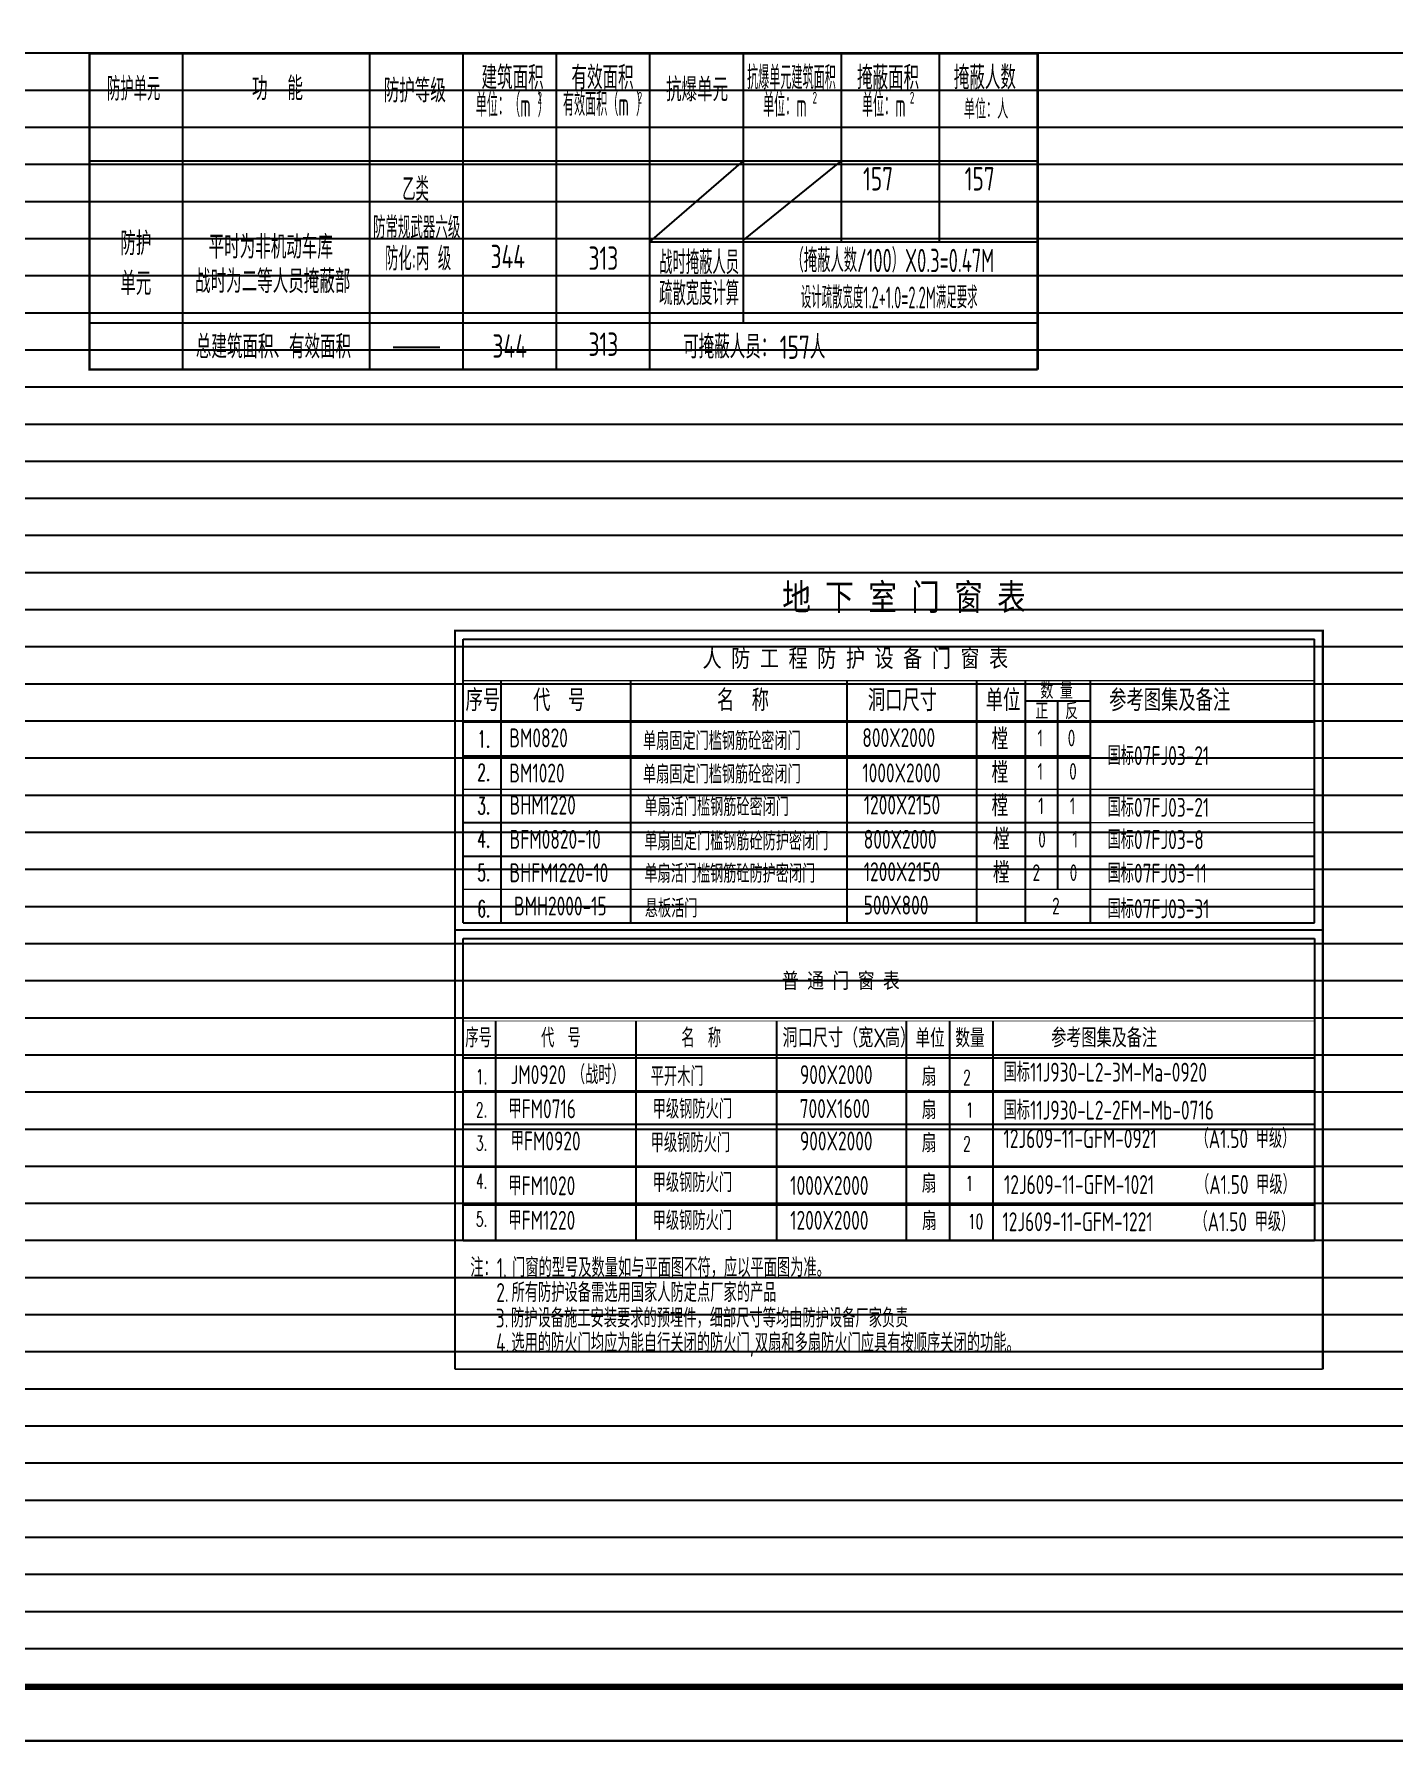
# Model space of a CAD drawing. Extents: x 0 to 2037025, y -2738621 to 0.
# Drawn here: x 1003695 to 1028848, y -1238015 to -1206452 of the extents above; entities that cross this region are included whole.
import ezdxf
from ezdxf.enums import TextEntityAlignment as Align

# ---------------------------------------------------------------- set-up
doc = ezdxf.new("R2010")
doc.units = 0
doc.header["$LTSCALE"] = 10
doc.header["$MEASUREMENT"] = 0
for name, color, linetype in [('Note', 142, 'Continuous'), ('PUB_TEXT', 7, 'Continuous'), ('Table', 3, 'Continuous'), ('text', 2, 'Continuous'), ('WINDOW', 2, 'Continuous'), ('图框', 142, 'Continuous'), ('批量导出图层', 1, 'Continuous')]:
    doc.layers.add(name, color=color, linetype=linetype)
doc.styles.add('-黑体', font='simhei.ttf', dxfattribs={"width": 0.8})
doc.styles.add('_HZTXT', font='TSSDENG.shx', dxfattribs={"width": 0.8, "bigfont": 'HZTXT.shx'})
doc.styles.add('_SIMPLEX', font='SIMPLEX.shx', dxfattribs={"width": 0.8})
doc.styles.add('_ZBHZ', font='tssdeng.shx', dxfattribs={"width": 0.7, "bigfont": 'tssdchn.shx'})
doc.styles.get("Standard").update_dxf_attribs({"font": 'gbenor.shx', "bigfont": 'gbcbig.shx'})
doc.styles.add('TSSD_REIN', font='Tssdeng.shx', dxfattribs={"width": 0.7, "bigfont": 'hztxt.shx'})

# ---------------------------------------------------------------- blocks, each defined once
blk = doc.blocks.new('图框A1')
at = {"layer": '图框'}
blk.add_lwpolyline([(0, 0), (84100, 0), (84100, 59400), (0, 59400)], close=True, dxfattribs=at)
at = {"layer": '图框', "const_width": 120}
blk.add_lwpolyline([(2500, 1000), (83100, 1000), (83100, 58400), (2500, 58400)], close=True, dxfattribs=at)

msp = doc.modelspace()

# ---------------------------------------------------------------- linework, layer by layer
msp.add_line((1010337, -1212241.3), (1011197.3, -1212241.3))
at = {"layer": 'Defpoints', "color": 251}
for p, q in [((1054001.1, -1206806.2), (954025, -1206806.2)), ((1054001.1, -1207492.4), (954025, -1207492.4)), ((1054001.1, -1208178.6), (954025, -1208178.6)), ((1054001.1, -1208864.8), (954025, -1208864.8)), ((1054001.1, -1209551), (954025, -1209551)), ((1054001.1, -1210237.2), (954025, -1210237.2)), ((1054001.1, -1210923.4), (954025, -1210923.4)), ((1054001.1, -1211609.6), (954025, -1211609.6)), ((1054001.1, -1212295.8), (954025, -1212295.8)), ((1054001.1, -1212982), (954025, -1212982)), ((1054001.1, -1213668.2), (954025, -1213668.2)), ((1054001.1, -1214354.4), (954025, -1214354.4)), ((1054001.1, -1215040.6), (954025, -1215040.6)), ((1054001.1, -1215726.8), (954025, -1215726.8)), ((1054001.1, -1216413), (954025, -1216413)), ((1054001.1, -1217099.2), (954025, -1217099.2)), ((1054001.1, -1217785.4), (954025, -1217785.4)), ((1054001.1, -1218471.6), (954025, -1218471.6)), ((1054001.1, -1219157.8), (954025, -1219157.8)), ((1054001.1, -1219844), (954025, -1219844)), ((1054001.1, -1220530.2), (954025, -1220530.2)), ((1054001.1, -1221216.4), (954025, -1221216.4)), ((1054001.1, -1221902.6), (954025, -1221902.6)), ((1054001.1, -1222588.8), (954025, -1222588.8)), ((1054001.1, -1223275), (954025, -1223275)), ((1054001.1, -1223961.2), (954025, -1223961.2)), ((1054001.1, -1224647.4), (954025, -1224647.4)), ((1054001.1, -1225333.6), (954025, -1225333.6)), ((1054001.1, -1226019.8), (954025, -1226019.8)), ((1054001.1, -1226706), (954025, -1226706)), ((1054001.1, -1227392.2), (954025, -1227392.2)), ((1054001.1, -1228078.4), (954025, -1228078.4)), ((1054001.1, -1228764.6), (954025, -1228764.6)), ((1054001.1, -1229450.8), (954025, -1229450.8)), ((1054001.1, -1230137), (954025, -1230137)), ((1054001.1, -1230823.2), (954025, -1230823.2)), ((1054001.1, -1231509.4), (954025, -1231509.4)), ((1054001.1, -1232195.6), (954025, -1232195.6)), ((1054001.1, -1232881.8), (954025, -1232881.8)), ((1054001.1, -1233568), (954025, -1233568)), ((1054001.1, -1234254.3), (954025, -1234254.3)), ((1054001.1, -1234940.5), (954025, -1234940.5)), ((1054001.1, -1235626.7), (954025, -1235626.7)), ((1054001.1, -1236312.9), (954025, -1236312.9))]:
    msp.add_line(p, q, dxfattribs=at)
at = {"layer": 'Table'}
for p, q in [((1004718.4, -1206806.2), (1022258, -1206806.2)), ((1004718.4, -1208793.1), (1004718.4, -1206806.2)), ((1004718.4, -1208793.1), (1004718.4, -1206806.2)), ((1006446.4, -1208793.1), (1006446.4, -1206806.2)), ((1009902.4, -1208793.1), (1009902.4, -1206806.2)), ((1011630.4, -1208793.1), (1011630.4, -1206806.2)), ((1011630.4, -1208793.1), (1011630.4, -1206806.2)), ((1013358.4, -1208793.1), (1013358.4, -1206806.2)), ((1015086.4, -1208793.1), (1015086.4, -1206806.2)), ((1016814.8, -1208793.1), (1016814.8, -1206806.2)), ((1018629.5, -1208793.1), (1018629.5, -1206806.2)), ((1020443.6, -1208793.1), (1020443.6, -1206806.2)), ((1022258, -1206806.2), (1022258, -1208793.1)), ((1022258, -1208793.1), (1022258, -1206806.2)), ((1004718.4, -1211791.4), (1004718.4, -1208793.1)), ((1004718.4, -1211791.4), (1004718.4, -1208793.1)), ((1004718.4, -1208793.1), (1022258, -1208793.1)), ((1004718.4, -1208793.1), (1022258, -1208793.1)), ((1006446.4, -1212655.4), (1006446.4, -1208793.1)), ((1009902.4, -1212655.4), (1009902.4, -1208793.1)), ((1011630.4, -1210558.7), (1011630.4, -1208793.1)), ((1011630.4, -1211791.4), (1011630.4, -1208793.1)), ((1013358.4, -1212655.4), (1013358.4, -1208793.1)), ((1015086.4, -1212655.4), (1015086.4, -1208793.1)), ((1015086.4, -1210291.4), (1016814.8, -1208793.1)), ((1016814.8, -1211773.4), (1016814.8, -1208793.1)), ((1016814.8, -1210264), (1018629.5, -1208793.1)), ((1018629.5, -1210291.4), (1018629.5, -1208793.1)), ((1018629.5, -1210291.4), (1018629.5, -1208793.1)), ((1020443.6, -1210291.4), (1020443.6, -1208793.1)), ((1020443.6, -1210291.4), (1020443.6, -1208793.1)), ((1022258, -1211791.4), (1022258, -1208793.1)), ((1022258, -1208793.1), (1022258, -1212655.4)), ((1015086.4, -1210291.4), (1022258, -1210291.4)), ((1016814.8, -1211809.4), (1016814.8, -1210264)), ((1004718.4, -1211791.4), (1013358.4, -1211791.4)), ((1004718.4, -1211791.4), (1013358.4, -1211791.4)), ((1004718.4, -1211791.4), (1013358.4, -1211791.4)), ((1004718.4, -1211791.4), (1015086.4, -1211791.4)), ((1006446.4, -1211791.4), (1015086.4, -1211791.4)), ((1011630.4, -1212655.4), (1011630.4, -1211791.4)), ((1011630.4, -1212655.4), (1011630.4, -1211791.4)), ((1015086.4, -1211791.4), (1022258, -1211791.4)), ((1015086.4, -1211791.4), (1022258, -1211791.4)), ((1015086.4, -1211791.4), (1022258, -1211791.4)), ((1015086.4, -1211791.4), (1022258, -1211791.4))]:
    msp.add_line(p, q, dxfattribs=at)
for points, const_width in [([(1004718.4, -1208793.1), (1004718.4, -1206806.2), (1022258, -1206806.2), (1022258, -1208793.1)], 45), ([(1022258, -1212655.4), (1004718.4, -1212655.4), (1004718.4, -1208793.1)], 45), ([(1004718.4, -1208793.1), (1022258, -1208793.1)], 25.9), ([(1022258, -1208793.1), (1022258, -1212655.4)], 45)]:
    msp.add_lwpolyline(points, dxfattribs=dict(at, const_width=const_width))
at = {"layer": 'WINDOW'}
for p, q in [((1011634.2, -1222885.6, 0), (1011634.2, -1217638.9, 0)), ((1011634.2, -1217638.9, 0), (1027378.8, -1217638.9, 0)), ((1027378.8, -1222885.6, 0), (1027378.8, -1217638.9, 0)), ((1012334.2, -1222885.6, 0), (1012334.2, -1218410.5, 0)), ((1014734.2, -1222885.6, 0), (1014734.2, -1218410.5, 0)), ((1018734.2, -1222885.6, 0), (1018734.2, -1218410.5, 0)), ((1021134.2, -1222885.6, 0), (1021134.2, -1218410.5, 0)), ((1022034.2, -1222885.6, 0), (1022034.2, -1218410.5, 0)), ((1023234.2, -1222885.6, 0), (1023234.2, -1218410.5, 0)), ((1023234.2, -1218789.4, 0), (1022050.5, -1218789.4, 0)), ((1022634.2, -1221651.1, 0), (1022634.2, -1218789.4, 0)), ((1011634.2, -1219799.3, 0), (1023234.2, -1219799.3, 0)), ((1011634.2, -1221033.9, 0), (1023234.2, -1221033.9, 0)), ((1011634.2, -1221651.1, 0), (1023130.7, -1221651.1, 0)), ((1022634.2, -1222268.4, 0), (1022634.2, -1221651.1, 0)), ((1011634.2, -1222885.6, 0), (1027378.8, -1222885.6, 0)), ((1011634.2, -1222885.6, 0), (1027378.8, -1222885.6, 0)), ((1011634.2, -1222885.6, 0), (1027378.8, -1222885.6, 0)), ((1011634.2, -1222885.6, 0), (1027378.8, -1222885.6, 0)), ((1011634.2, -1228762.5, 0), (1011634.2, -1223176, 0)), ((1011634.2, -1223176, 0), (1027378.8, -1223176, 0)), ((1027378.8, -1223176, 0), (1027378.8, -1228762.5, 0)), ((1012234.2, -1228762.5, 0), (1012234.2, -1224702.3, 0)), ((1014834.2, -1228762.5, 0), (1014834.2, -1224702.3, 0)), ((1017434.2, -1228762.5, 0), (1017434.2, -1224702.3, 0)), ((1019834.2, -1228762.5, 0), (1019834.2, -1224702.3, 0)), ((1020634.2, -1228762.5, 0), (1020634.2, -1224702.3, 0)), ((1021434.2, -1228762.5, 0), (1021434.2, -1224702.3, 0)), ((1011634.2, -1225382.7, 0), (1027378.8, -1225382.7, 0)), ((1011634.2, -1225996.5, 0), (1027378.8, -1225996.5, 0)), ((1011634.2, -1225996.5, 0), (1027378.8, -1225996.5, 0)), ((1011634.2, -1225996.5, 0), (1027378.8, -1225996.5, 0)), ((1011634.2, -1226610.3, 0), (1027378.8, -1226610.3, 0)), ((1011634.2, -1227401.7, 0), (1027378.8, -1227401.7, 0)), ((1011634.2, -1227401.7, 0), (1027378.8, -1227401.7, 0)), ((1011634.2, -1227401.7, 0), (1027378.8, -1227401.7, 0)), ((1011634.2, -1228104.3, 0), (1027378.8, -1228104.3, 0)), ((1011634.2, -1228762.5, 0), (1027378.8, -1228762.5, 0)), ((1011634.2, -1228762.5, 0), (1027378.8, -1228762.5, 0)), ((1011634.2, -1228762.5, 0), (1027378.8, -1228762.5, 0)), ((1011634.2, -1228762.5, 0), (1027378.8, -1228762.5, 0)), ((1011634.2, -1228762.5, 0), (1027378.8, -1228762.5, 0)), ((1011634.2, -1228762.5, 0), (1027378.8, -1228762.5, 0)), ((1011634.2, -1228762.5, 0), (1027378.8, -1228762.5, 0)), ((1011634.2, -1228762.5, 0), (1027378.8, -1228762.5, 0)), ((1011634.2, -1228762.5, 0), (1027378.8, -1228762.5, 0)), ((1011634.2, -1228762.5, 0), (1027378.8, -1228762.5, 0)), ((1011634.2, -1228762.5, 0), (1027378.8, -1228762.5, 0)), ((1011634.2, -1228762.5, 0), (1027378.8, -1228762.5, 0)), ((1011634.2, -1228762.5, 0), (1027378.8, -1228762.5, 0)), ((1011634.2, -1228762.5, 0), (1027378.8, -1228762.5, 0)), ((1011634.2, -1228762.5, 0), (1027378.8, -1228762.5, 0))]:
    msp.add_line(p, q, dxfattribs=at)
at = {"layer": 'WINDOW', "elevation": 0}
for points in [[(1011479.9, -1217484.6, 38.6, 38.6, 0), (1011479.9, -1223021.7, 34, 34, 0), (1027533.1, -1223021.7, 38.6, 38.6, 0), (1027533.1, -1217484.6, 38.6, 38.6, 0), (1011479.9, -1217484.6, 38.6, 38.6, 0)], [(1011479.9, -1231142.5, 38.9, 38.9, 0), (1011479.9, -1223021.7, 38.6, 38.6, 0), (1027533.1, -1223021.7, 38.9, 38.9, 0), (1027533.1, -1231142.5, 38.9, 38.9, 0)]]:
    msp.add_lwpolyline(points, format="xyseb", dxfattribs=at)
for points, const_width in [([(1011634.2, -1218410.5), (1027378.8, -1218410.5)], 23.1), ([(1011634.2, -1219182.1), (1027378.8, -1219182.1)], 23.1), ([(1011634.2, -1220416.6), (1027378.8, -1220416.6)], 27.6), ([(1011634.2, -1221033.9), (1027378.8, -1221033.9)], 27.6), ([(1011634.2, -1221651.1), (1027378.8, -1221651.1)], 27.6), ([(1011634.2, -1222268.4), (1027378.8, -1222268.4)], 27.6), ([(1011634.2, -1224702.3), (1027378.8, -1224702.3)], 13.6), ([(1011634.2, -1225382.7), (1027378.8, -1225382.7)], 13.6), ([(1011634.2, -1228762.5), (1027378.8, -1228762.5)], 13.6), ([(1011479.9, -1231142.5), (1027533.1, -1231142.5)], 34)]:
    msp.add_lwpolyline(points, dxfattribs=dict(at, const_width=const_width))
msp.add_lwpolyline([(1011634.2, -1221651.1), (1027378.8, -1221651.1)], dxfattribs=at)
at = {"layer": '批量导出图层'}
msp.add_lwpolyline([(958662.7, -1178615.2), (1042762.7, -1178615.2), (1042762.7, -1238015.2), (958662.7, -1238015.2)], close=True, dxfattribs=at)

# ---------------------------------------------------------------- block references
msp.add_blockref('图框A1', (958662.7, -1238015.2))

# ---------------------------------------------------------------- texts
at = {"layer": 'Note', "color": 7, "style": '_ZBHZ'}
for s, height, width, p in [('防护单元', 432, 0.6, (1005043.2, -1207680.1)), ('功  能', 432, 0.7, (1007725.4, -1207673.4)), ('防护等级', 432, 0.7, (1010162, -1207713.7)), ('建筑面积', 432, 0.7, (1011971, -1207472.1)), ('有效面积', 432, 0.7, (1013635.3, -1207472.1)), ('抗爆单元', 432, 0.7, (1015383.1, -1207694.7)), ('抗爆单元建筑面积', 432, 0.5, (1016882.8, -1207472.1)), ('掩蔽面积', 432, 0.7, (1018916.8, -1207472.1)), ('掩蔽人数 ', 432, 0.7, (1020708.1, -1207472.1)), ('单位：（m ）', 432, 0.5, (1011864.6, -1207980.6)), ('2', 216, 0.6, (1013005.7, -1207735.3)), ('有效面积（m ）', 432, 0.5, (1013477.4, -1207963.1)), ('2', 216, 0.6, (1014859.5, -1207735.3)), ('单位：m ', 432, 0.5, (1017177.6, -1207980.6)), ('2', 216, 0.6, (1018093.5, -1207735.3)), ('单位：m ', 432, 0.5, (1019007.8, -1207980.6)), ('2', 216, 0.6, (1019893.7, -1207735.3)), ('单位：人', 360, 0.6, (1020893.8, -1208018.7)), ('157', 432, 0.7, (1019028.2, -1209343.6)), ('157', 432, 0.7, (1020907.7, -1209343.6)), ('防护', 432, 0.7, (1005289.5, -1210540)), ('单元', 432, 0.7, (1005289.5, -1211279.1)), ('157人', 432, 0.7, (1017488.1, -1212457.2))]:
    msp.add_text(s, height=height, dxfattribs=dict(at, width=width)).set_placement(p)
for s, height, width, p in [('乙类', 432, 0.6, (1010750.7, -1209318.7)), ('防常规武器六级', 405, 0.6, (1010770.9, -1210028.9)), ('平时为非机动车库', 432, 0.7, (1008072.2, -1210388.8, 0)), ('防化:丙 级', 432, 0.6, (1010798.1, -1210605.2)), ('344', 432, 0.7, (1012456.7, -1210564.2)), ('313', 432, 0.7, (1014225.7, -1210595.2)), ('战时掩蔽人员', 432, 0.6, (1015995.8, -1210674.2)), ('（掩蔽人数/100）X0.3=0.47M', 432, 0.6, (1019571.1, -1210637.7)), ('战时为二等人员掩蔽部', 432, 0.7, (1008108.1, -1211024.9, 0)), ('疏散宽度计算', 432, 0.6, (1015995.8, -1211246.4)), ('设计疏散宽度1.2+1.0=2.2M满足要求', 405, 0.5, (1019512.1, -1211321.7)), ('总建筑面积、有效面积', 432, 0.7, (1008122.5, -1212233.4)), ('344', 432, 0.7, (1012492.3, -1212219.7)), ('313', 432, 0.7, (1014225.7, -1212186.6)), ('可掩蔽人员：', 432, 0.7, (1016562.1, -1212233.4))]:
    msp.add_text(s, height=height, dxfattribs=dict(at, width=width)).set_placement(p, align=Align.MIDDLE_CENTER)
at = {"layer": 'PUB_TEXT'}
for s, height, rotation, style, width, p in [('地 下 室 门 窗 表 ', 486.091, 0, '-黑体', 0.8, (1017533.7, -1217104.4, 0)), ('人 防 工 程 防 护 设 备 门 窗 表 ', 324.061, 0, '-黑体', 0.8, (1016060.1, -1218155.7, 0)), ('序号', 400, 0, '_HZTXT', 0.8, (1011675.1, -1218971.7, 0)), ('代', 400, 0, '_HZTXT', 0.8, (1012926, -1218971.7, 0)), ('号', 400, 0, '_HZTXT', 0.8, (1013568.5, -1218971.7, 0)), ('名', 400, 0, '_HZTXT', 0.8, (1016326.4, -1218971.7, 0)), ('称', 400, 0, '_HZTXT', 0.8, (1016968.9, -1218971.7, 0)), ('洞口尺寸', 400, 0, '_HZTXT', 0.8, (1019117.2, -1218971.7, 0)), ('单位', 400, 0, '_HZTXT', 0.8, (1021298.2, -1218971.7, 0)), ('数', 300, 0, '_HZTXT', 0.8, (1022307.9, -1218745.2, 0)), ('量', 300, 0, '_HZTXT', 0.8, (1022668.8, -1218745.2, 0)), ('参考图集及备注', 400, 0, '_HZTXT', 0.8, (1023580.6, -1218971.7, 0)), ('正', 300, 0, '_HZTXT', 0.8, (1022214.7, -1219122.6, 0)), ('反', 300, 0, '_HZTXT', 0.8, (1022766.6, -1219122.6, 0)), ('樘', 385.8, 0, '_HZTXT', 0.8, (1021405.7, -1219681.6, 0)), ('1.', 308.63, 0, '_SIMPLEX', 0.6, (1011893.7, -1219642.8, 0)), ('国标', 350, 0, 'TSSD_REIN', 0.7, (1023549.8, -1219969.3, 0)), ('樘', 385.8, 0, '_HZTXT', 0.8, (1021405.7, -1220298.9, 0)), ('07FJ03-21', 350, 0, 'TSSD_REIN', 0.7, (1024039.8, -1219969.3, 0)), ('2.', 308.63, 0, '_SIMPLEX', 0.6, (1011893.7, -1220260.1, 0)), ('樘', 385.8, 0, '_HZTXT', 0.8, (1021405.7, -1220916.2, 0)), ('国标', 350, 0, 'TSSD_REIN', 0.7, (1023549.8, -1220926.6, 0)), ('3.', 308.63, 0, '_SIMPLEX', 0.6, (1011893.7, -1220877.4, 0)), ('07FJ03-21', 350, 0, 'TSSD_REIN', 0.7, (1024039.8, -1220926.6, 0)), ('4.', 308.63, 0, '_SIMPLEX', 0.6, (1011893.7, -1221494.6, 0)), ('樘', 385.8, 0, '_HZTXT', 0.8, (1021431.2, -1221534.8, 0)), ('国标', 350, 0, 'TSSD_REIN', 0.7, (1023549.8, -1221524.1, 0)), ('07FJ03-8', 350, 0, 'TSSD_REIN', 0.7, (1024039.8, -1221524.1, 0)), ('5.', 308.63, 0, '_SIMPLEX', 0.6, (1011893.7, -1222111.9, 0)), ('樘', 385.8, 0, '_HZTXT', 0.8, (1021431.2, -1222152, 0)), ('国标', 350, 0, 'TSSD_REIN', 0.7, (1023549.8, -1222144.7, 0)), ('07FJ03-11', 350, 0, 'TSSD_REIN', 0.7, (1024039.8, -1222144.7, 0)), ('国标', 350, 0, 'TSSD_REIN', 0.7, (1023549.8, -1222802, 0)), ('6.', 308.63, 0, '_SIMPLEX', 0.6, (1011893.7, -1222780.6, 0)), ('07FJ03-31', 350, 0, 'TSSD_REIN', 0.7, (1024039.8, -1222802, 0)), (' 普 通 门 窗 表', 285.77, 360, '-黑体', 0.8, (1017371.4, -1224097.1, 0)), ('单位', 340.2, 360, '_HZTXT', 0.8, (1019996.6, -1225189.7, 0)), ('数量', 340.2, 360, '_HZTXT', 0.8, (1020735.6, -1225189.7, 0)), ('1.', 272.16, 0, '_SIMPLEX', 0.6, (1011867.3, -1225869.3, 0)), ('平开木门', 350, 0, 'TSSD_REIN', 0.7, (1015099.9, -1225901.6, 0)), ('900X2000', 350, 0, 'TSSD_REIN', 0.7, (1017861, -1225869.3, 0)), ('扇', 340.2, 360, '_HZTXT', 0.8, (1020114, -1225901.6, 0)), ('国标', 350, 0, 'TSSD_REIN', 0.7, (1021627.2, -1225823.6, 0)), ('11J930-L2-3M-Ma-0920', 350, 0, 'TSSD_REIN', 0.7, (1022117.2, -1225823.6, 0)), ('2', 272.2, 0, '_SIMPLEX', 0.6, (1020880.7, -1225881.1, 0)), ('2.', 272.16, 0, '_SIMPLEX', 0.6, (1011867.3, -1226483.1, 0)), ('甲级钢防火门', 350, 0, 'TSSD_REIN', 0.7, (1015136.8, -1226506.4, 0)), ('700X1600', 350, 0, 'TSSD_REIN', 0.7, (1017856.1, -1226497.4, 0)), ('扇', 340.2, 360, '_HZTXT', 0.8, (1020114, -1226515.4, 0)), ('1', 272.2, 0, '_SIMPLEX', 0.6, (1020932, -1226485.9, 0)), ('国标', 350, 0, 'TSSD_REIN', 0.7, (1021627.2, -1226526.2, 0)), ('11J930-L2-2FM-Mb-0716', 350, 0, 'TSSD_REIN', 0.7, (1022117.2, -1226526.2, 0)), ('3.', 272.16, 0, '_SIMPLEX', 0.6, (1011867.3, -1227096.9, 0)), ('甲级钢防火门', 350, 0, 'TSSD_REIN', 0.7, (1015099.9, -1227129.2, 0)), ('900X2000', 350, 0, 'TSSD_REIN', 0.7, (1017861, -1227096.9, 0)), ('扇', 340.2, 360, '_HZTXT', 0.8, (1020114, -1227129.2, 0)), ('2', 272.2, 0, '_SIMPLEX', 0.6, (1020880.7, -1227108.7, 0)), ('12J609-11-GFM-0921', 350, 0, 'TSSD_REIN', 0.7, (1021627.2, -1227051.2, 0)), ('（', 350, 0, 'TSSD_REIN', 0.7, (1025179.7, -1227051.2, 0)), ('A1.50', 350, 0, 'TSSD_REIN', 0.7, (1025424.7, -1227051.2, 0)), ('甲级）', 350, 0, 'TSSD_REIN', 0.7, (1026291.6, -1227051.2, 0)), ('甲级钢防火门', 350, 0, 'TSSD_REIN', 0.7, (1015136.8, -1227867.2, 0)), ('4.', 272.16, 0, '_SIMPLEX', 0.6, (1011867.3, -1227799.5, 0)), ('1000X2000', 350, 360, 'TSSD_REIN', 0.7, (1017681.3, -1227919.3, 0)), ('扇', 340.2, 360, '_HZTXT', 0.8, (1020114, -1227876.2, 0)), ('1', 272.2, 360, '_SIMPLEX', 0.6, (1020925.8, -1227842.8, 0)), ('12J609-11-GFM-1021', 350, 360, 'TSSD_REIN', 0.7, (1021635.6, -1227902.5, 0)), ('（', 350, 360, 'TSSD_REIN', 0.7, (1025188.1, -1227902.5, 0)), ('A1.50', 350, 360, 'TSSD_REIN', 0.7, (1025433.1, -1227902.5, 0)), ('甲级）', 350, 360, 'TSSD_REIN', 0.7, (1026300.1, -1227902.5, 0)), ('5.', 272.16, 0, '_SIMPLEX', 0.6, (1011867.3, -1228502.1, 0)), ('甲级钢防火门', 350, 0, 'TSSD_REIN', 0.7, (1015136.8, -1228569.8, 0)), ('1200X2000', 350, 360, 'TSSD_REIN', 0.7, (1017681.3, -1228562.4, 0)), ('扇', 340.2, 360, '_HZTXT', 0.8, (1020119.3, -1228569.8, 0)), ('10', 272.16, 360, '_SIMPLEX', 0.6, (1020970.6, -1228545.4, 0)), ('12J609-11-GFM-1221', 350, 0, 'TSSD_REIN', 0.7, (1021607.3, -1228589.6, 0)), ('（', 350, 0, 'TSSD_REIN', 0.7, (1025159.8, -1228589.6, 0)), ('A1.50', 350, 0, 'TSSD_REIN', 0.7, (1025404.8, -1228589.6, 0)), ('甲级）', 350, 0, 'TSSD_REIN', 0.7, (1026271.8, -1228589.6, 0))]:
    msp.add_text(s, height=height, rotation=rotation, dxfattribs=dict(at, style=style, width=width)).set_placement(p)
at = {"layer": 'PUB_TEXT', "color": 4, "style": 'TSSD_REIN', "width": 0.7}
for s, p in [('800X2000', (1019015.5, -1219636.7, 0)), ('1000X2000', (1019015.5, -1220289, 0)), ('1200X2150', (1019041.1, -1220882.5, 0)), ('800X2000', (1019041.1, -1221517, 0)), ('1200X2150', (1019041.1, -1222117, 0)), ('500X800', (1019041.1, -1222734.3, 0))]:
    msp.add_text(s, height=350, rotation=0, dxfattribs=at).set_placement(p)
at = {"layer": 'PUB_TEXT', "color": 4}
for s, height, p in [('单扇固定门槛钢筋砼密闭门', 337.589, (1014958.3, -1219692.5, 0)), ('单扇固定门槛钢筋砼密闭门', 337.589, (1014958.3, -1220309.8, 0)), ('单扇活门槛钢筋砼密闭门', 337.589, (1014983.9, -1220911.5, 0)), ('单扇固定门槛钢筋砼防护密闭门', 337.589, (1014983.9, -1221546, 0)), ('单扇活门槛钢筋砼防护密闭门', 337.589, (1014983.9, -1222146, 0)), ('悬板活门', 337.59, (1014992.1, -1222788.6, 0))]:
    msp.add_text(s, height=height, rotation=0, dxfattribs=at).set_placement(p)
at = {"layer": 'PUB_TEXT'}
for s, style, width, p in [('序号', 'TSSD_REIN', 0.7, (1011670.2, -1225189.7, 0)), ('代', 'TSSD_REIN', 0.7, (1013072.3, -1225189.7, 0)), ('号', 'TSSD_REIN', 0.7, (1013564.3, -1225189.7, 0)), ('名', 'TSSD_REIN', 0.7, (1015666, -1225189.7, 0)), ('称', 'TSSD_REIN', 0.7, (1016157.9, -1225189.7, 0)), ('洞口尺寸（宽', '_HZTXT', 0.8, (1017538.1, -1225189.7, 0)), ('X', '_HZTXT', 0.8, (1019218.1, -1225189.7, 0)), ('高）', '_HZTXT', 0.8, (1019433.5, -1225189.7, 0)), ('参考图集及备注', '_HZTXT', 0.8, (1022507.6, -1225189.7, 0)), ('注：', 'TSSD_REIN', 0.7, (1011763.2, -1229437.4, 0)), ('门窗的型号及数量如与平面图不符，应以平面图为准。', 'TSSD_REIN', 0.7, (1012535.9, -1229437.4, 0)), ('1.', 'TSSD_REIN', 0.7, (1012253.2, -1229437.4, 0)), ('2.', 'TSSD_REIN', 0.7, (1012243.8, -1229898.5, 0)), ('所有防护设备需选用国家人防定点厂家的产品', 'TSSD_REIN', 0.7, (1012526.5, -1229898.5, 0)), ('3.', 'TSSD_REIN', 0.7, (1012234.8, -1230370.6, 0)), ('防护设备施工安装要求的预埋件，细部尺寸等均由防护设备厂家负责', 'TSSD_REIN', 0.7, (1012517.5, -1230370.6, 0)), ('4.', 'TSSD_REIN', 0.7, (1012239.9, -1230830, 0)), ('选用的防火门均应为能自行关闭的防火门', 'TSSD_REIN', 0.7, (1012522.5, -1230830, 0)), ('双扇和多扇防火门应具有按顺序关闭的功能。', 'TSSD_REIN', 0.7, (1017026.8, -1230830, 0)), (',', 'TSSD_REIN', 0.7, (1016932.5, -1230830, 0))]:
    msp.add_text(s, height=350, dxfattribs=dict(at, style=style, width=width)).set_placement(p)
at = {"layer": 'text', "style": 'TSSD_REIN', "width": 0.7}
for s, height, p in [('BM0820', 350, (1012484.8, -1219641.2, 0)), ('1', 308.6, (1022255.8, -1219623.6, 0)), ('0', 308.6, (1022813.8, -1219623.6, 0)), ('BM1020', 350, (1012484.8, -1220291.3, 0)), ('1', 308.6, (1022255.8, -1220240.9, 0)), ('0', 308.6, (1022841.5, -1220240.9, 0)), ('BHM1220', 350, (1012489.2, -1220883.8, 0)), ('1', 308.6, (1022268.7, -1220879, 0)), ('1', 308.6, (1022853, -1220879, 0)), ('BFM0820-10', 350, (1012489.1, -1221518.3, 0)), ('0', 308.6, (1022268.7, -1221496.3, 0)), ('1', 308.6, (1022900.6, -1221496.3, 0)), ('BHFM1220-10', 350, (1012487.7, -1222135.6, 0)), ('2', 308.6, (1022163.8, -1222113.5, 0)), ('0', 308.6, (1022850.8, -1222113.5, 0)), ('BMH2000-15', 350, (1012570.4, -1222751.3, 0)), ('2', 308.6, (1022525.4, -1222730.8, 0))]:
    msp.add_text(s, height=height, rotation=0, dxfattribs=at).set_placement(p)
at = {"layer": 'text', "color": 7, "style": 'TSSD_REIN', "width": 0.7}
for s, rotation, p in [('JM0920', 0, (1012511.3, -1225869.3, 0)), ('（战时）', 0, (1013642.1, -1225869.3, 0)), ('甲', 0, (1012467.9, -1226501.7, 0)), ('FM0716', 0, (1012712.9, -1226501.7, 0)), ('甲', 0, (1012511.3, -1227096.9, 0)), ('FM0920', 0, (1012756.3, -1227096.9, 0)), ('甲', 360, (1012467.9, -1227923.4, 0)), ('FM1020', 360, (1012712.9, -1227923.4, 0)), ('甲', 360, (1012467.9, -1228562.6, 0)), ('FM1220', 360, (1012712.9, -1228562.6, 0))]:
    msp.add_text(s, height=350, rotation=rotation, dxfattribs=at).set_placement(p)

doc.saveas('drawing.dxf')
